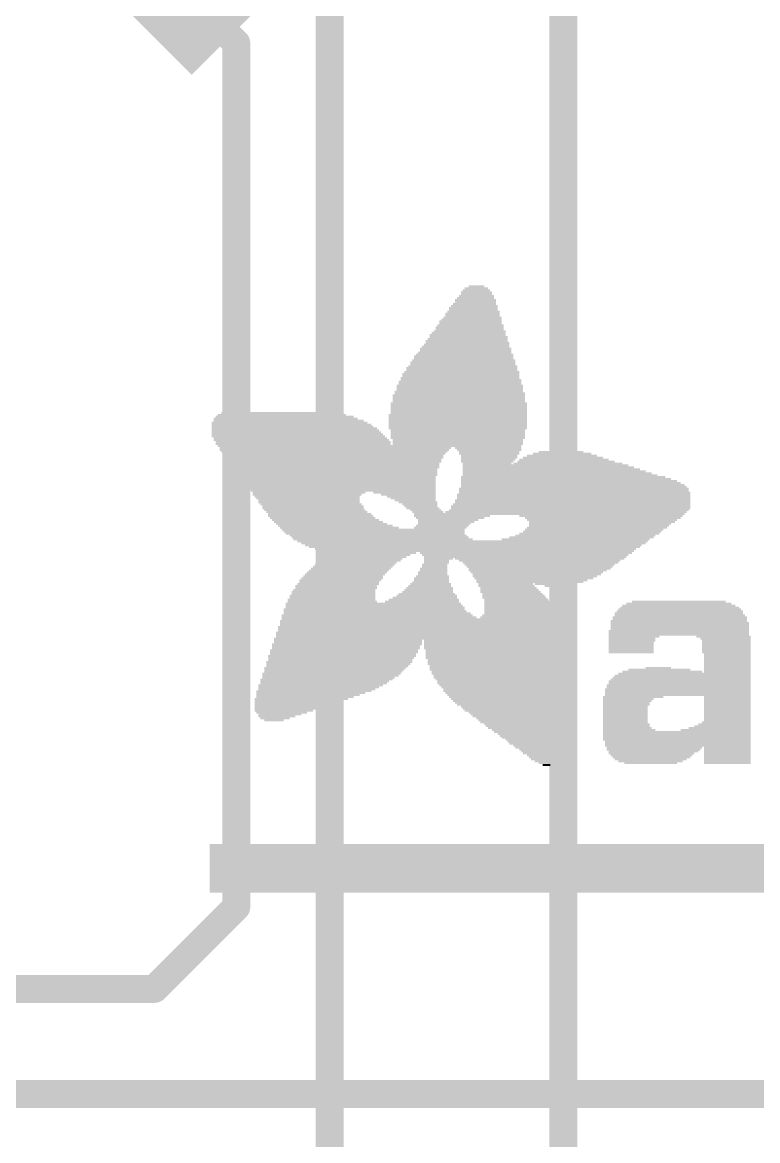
# Model space of a CAD drawing. Extents: x -3.4 to 68.6, y -0.2 to 53.3.
# Drawn here: x 47.46 to 55.45, y 9.14 to 21.31 of the extents above; entities that cross this region are included whole.
import ezdxf

# ---------------------------------------------------------------- set-up
doc = ezdxf.new("R2010")
doc.units = 0
for name, color, linetype in [('1', 12, 'CONTINUOUS'), ('16', 132, 'CONTINUOUS'), ('200', 4, 'CONTINUOUS'), ('31', 253, 'CONTINUOUS'), ('51', 253, 'CONTINUOUS')]:
    doc.layers.add(name, color=color, linetype=linetype)

# ---------------------------------------------------------------- blocks, each defined once
blk = doc.blocks.new('RECT')
blk.add_solid([(-0.5, -0.5), (0.5, -0.5), (-0.5, 0.5), (0.5, 0.5)])

msp = doc.modelspace()

# ---------------------------------------------------------------- linework, layer by layer
at = {"layer": '1', "const_width": 0.3048}
for points in [[(53.34, 22.4156), (53.34, 2.54)], [(50.8, 22.0816), (50.8, 2.54)]]:
    msp.add_lwpolyline(points, dxfattribs=at)
at = {"layer": '16', "const_width": 0.3048}
for points in [[(45.085, 25.781), (49.784, 21.082)], [(49.784, 11.684), (49.784, 21.082)], [(48.895, 10.795), (49.784, 11.684)], [(26.797, 10.795), (48.895, 10.795)], [(29.21, 9.652), (59.817, 9.652)]]:
    msp.add_lwpolyline(points, dxfattribs=at)
at = {"layer": '16', "const_width": 0.1524}
for points in [[(49.8602, 21.082, 1), (49.7078, 21.082)], [(49.7301, 21.0281, 1), (49.8379, 21.1359)], [(49.8379, 11.6301, 1), (49.7301, 11.7379)], [(49.7078, 11.684, 1), (49.8602, 11.684)], [(48.895, 10.7188, 1), (48.895, 10.8712)], [(48.8411, 10.8489, 1), (48.9489, 10.7411)]]:
    msp.add_lwpolyline(points, format="xyb", dxfattribs=at)

# ---------------------------------------------------------------- block references
at = {"layer": '1', "xscale": 1.2, "yscale": 1.5, "rotation": 135}
msp.add_blockref('RECT', (49.4052, 21.693), dxfattribs=at)
at = {"layer": '200', "yscale": 0.0212}
for p, xscale in [((52.396, 18.3719), 0.3387), ((52.396, 18.3931), 0.2963), ((52.396, 18.4143), 0.254), ((52.396, 18.4354), 0.1693), ((52.3748, 18.2449), 0.4656), ((52.3854, 18.2873), 0.4445), ((52.3854, 18.2661), 0.4445), ((52.3854, 18.3084), 0.4021), ((52.396, 18.3296), 0.381), ((52.396, 18.3508), 0.3387), ((52.3537, 18.1391), 0.5926), ((52.3537, 18.1179), 0.5926), ((52.3642, 18.1603), 0.5715), ((52.3642, 18.2026), 0.5291), ((52.3642, 18.1814), 0.5291), ((52.3748, 18.2238), 0.508), ((52.3325, 18.0121), 0.7196), ((52.3325, 18.0544), 0.6773), ((52.3325, 18.0333), 0.6773), ((52.3431, 18.0756), 0.6561), ((52.3537, 18.0968), 0.635), ((52.3007, 17.9063), 0.8255), ((52.3113, 17.8851), 0.8466), ((52.3113, 17.9274), 0.8043), ((52.3219, 17.9486), 0.7831), ((52.3219, 17.9909), 0.7408), ((52.3219, 17.9698), 0.7408), ((52.2796, 17.7581), 0.9948), ((52.2796, 17.7793), 0.9525), ((52.2902, 17.8005), 0.9313), ((52.3007, 17.8216), 0.9101), ((52.2902, 17.8428), 0.889), ((52.3007, 17.8639), 0.8678), ((52.2584, 17.6311), 1.1218), ((52.2584, 17.6735), 1.0795), ((52.2584, 17.6523), 1.0795), ((52.269, 17.6946), 1.0583), ((52.269, 17.7158), 1.016), ((52.2796, 17.737), 0.9948), ((52.2372, 17.5465), 1.2065), ((52.2372, 17.5253), 1.2065), ((52.2478, 17.5676), 1.1853), ((52.2478, 17.61), 1.143), ((52.2478, 17.5888), 1.143), ((52.2161, 17.3983), 1.3334), ((52.2161, 17.4406), 1.2911), ((52.2267, 17.4195), 1.3123), ((52.2267, 17.483), 1.27), ((52.2267, 17.4618), 1.27), ((52.2372, 17.5041), 1.2488), ((52.2055, 17.2925), 1.3969), ((52.2161, 17.2713), 1.4181), ((52.2161, 17.356), 1.3758), ((52.2161, 17.3348), 1.3758), ((52.2161, 17.3136), 1.3758), ((52.2161, 17.3771), 1.3334), ((52.2055, 17.1655), 1.4816), ((52.2055, 17.1443), 1.4816), ((52.2055, 17.2501), 1.4393), ((52.2055, 17.229), 1.4393), ((52.2055, 17.2078), 1.4393), ((52.2055, 17.1866), 1.4393), ((50.2794, 17.0385), 1.3969), ((50.2477, 17.0597), 1.2488), ((52.1949, 17.0385), 1.5028), ((52.2055, 17.1231), 1.4816), ((52.2055, 17.102), 1.4816), ((52.2055, 17.0808), 1.4816), ((52.2055, 17.0597), 1.4816), ((50.3852, 16.9327), 1.7356), ((50.3958, 16.9115), 1.7568), ((50.3641, 16.9538), 1.6933), ((50.3217, 16.9962), 1.5663), ((50.3535, 16.975), 1.6298), ((50.3112, 17.0173), 1.5028), ((52.1949, 17.0173), 1.5028), ((52.1949, 16.9962), 1.5028), ((52.1949, 16.975), 1.5028), ((52.1949, 16.9538), 1.5028), ((52.1949, 16.9327), 1.5028), ((52.1949, 16.9115), 1.5028), ((50.4276, 16.8692), 1.8203), ((50.4487, 16.8268), 1.8626), ((50.4593, 16.8057), 1.8838), ((50.417, 16.8903), 1.7991), ((50.4382, 16.848), 1.8414), ((50.4805, 16.7845), 1.8838), ((52.1949, 16.8903), 1.5028), ((52.1949, 16.8692), 1.4604), ((52.1949, 16.848), 1.4604), ((52.1949, 16.8268), 1.4604), ((52.1949, 16.8057), 1.4604), ((52.1949, 16.7845), 1.4604), ((50.4911, 16.7633), 1.9049), ((50.5122, 16.7422), 1.9049), ((50.5122, 16.721), 1.9049), ((51.2319, 16.6998), 3.3019), ((50.8509, 16.6575), 2.4976), ((50.8615, 16.6787), 2.5187), ((52.1949, 16.7633), 1.4181), ((52.1949, 16.7422), 1.4181), ((52.1949, 16.721), 1.4181), ((52.523, 16.6787), 0.7196), ((52.5336, 16.6575), 0.6985), ((53.3061, 16.6575), 0.2117), ((50.8509, 16.6363), 2.4552), ((50.8509, 16.6152), 2.4129), ((50.8509, 16.594), 2.3706), ((50.8509, 16.5728), 2.3706), ((50.8509, 16.5517), 2.3282), ((52.5336, 16.6363), 0.6561), ((52.5336, 16.6152), 0.6561), ((52.5336, 16.594), 0.6138), ((52.5336, 16.5728), 0.6138), ((52.523, 16.5517), 0.5926), ((53.3484, 16.5517), 0.9736), ((53.3379, 16.5728), 0.8678), ((53.3273, 16.594), 0.762), ((53.3273, 16.6152), 0.635), ((53.3167, 16.6363), 0.4868), ((50.8615, 16.5305), 2.3071), ((50.8615, 16.5093), 2.2647), ((50.8615, 16.4882), 2.2647), ((50.872, 16.467), 2.2436), ((50.8721, 16.4458), 2.2012), ((50.8826, 16.4247), 2.1801), ((52.5124, 16.5305), 0.5715), ((52.5124, 16.5093), 0.5291), ((53.1474, 16.4882), 1.7991), ((53.1791, 16.467), 1.8626), ((53.2109, 16.4458), 1.9261), ((53.2426, 16.4247), 1.9896), ((53.3908, 16.5093), 1.1853), ((53.3696, 16.5305), 1.0583), ((50.8826, 16.4035), 2.1801), ((50.8932, 16.3823), 2.1589), ((50.8932, 16.3612), 2.1166), ((50.8932, 16.34), 2.1166), ((50.9038, 16.3188), 2.0954), ((50.9144, 16.2977), 2.0743), ((53.3696, 16.34), 2.2859), ((53.4225, 16.2977), 2.3917), ((53.3379, 16.3612), 2.2224), ((53.4014, 16.3188), 2.3494), ((53.2744, 16.4035), 2.0531), ((53.3061, 16.3823), 2.1166), ((50.925, 16.2765), 2.0531), ((50.925, 16.2553), 2.0531), ((50.9355, 16.2342), 2.0319), ((50.9461, 16.213), 2.0108), ((50.5757, 16.1919), 1.2276), ((50.5546, 16.1707), 1.1853), ((51.6129, 16.1919), 0.6773), ((51.6552, 16.1707), 0.5926), ((53.4543, 16.1707), 2.5399), ((53.4543, 16.2342), 2.4976), ((53.4543, 16.213), 2.4976), ((53.4649, 16.1919), 2.5187), ((53.4437, 16.2765), 2.4341), ((53.4543, 16.2553), 2.4552), ((50.5546, 16.1495), 1.143), ((50.5651, 16.1284), 1.1218), ((50.5757, 16.1072), 1.1006), ((50.5757, 16.086), 1.1006), ((50.5969, 16.0649), 1.1006), ((51.6869, 16.1495), 0.5291), ((51.7081, 16.1284), 0.4868), ((51.7293, 16.1072), 0.4445), ((51.761, 16.086), 0.4233), ((51.7822, 16.0649), 0.381), ((53.4331, 16.0649), 2.5822), ((53.4437, 16.1072), 2.5611), ((53.4437, 16.086), 2.5611), ((53.4543, 16.1495), 2.5399), ((53.4543, 16.1284), 2.5399), ((50.6181, 16.0437), 1.1006), ((50.6181, 16.0225), 1.1006), ((50.6392, 16.0014), 1.1006), ((50.6604, 15.9802), 1.1006), ((50.6921, 15.959), 1.1218), ((50.7027, 15.9379), 1.143), ((51.7928, 16.0437), 0.3598), ((51.8139, 16.0225), 0.3598), ((51.8457, 16.0014), 0.3387), ((51.8668, 15.9802), 0.3387), ((52.1314, 15.9379), 0.8255), ((53.1897, 15.959), 2.942), ((53.3696, 15.9802), 2.6246), ((53.4014, 16.0014), 2.6034), ((53.4225, 16.0437), 2.6034), ((53.4225, 16.0225), 2.6034), ((53.7506, 15.9379), 1.7779), ((50.7239, 15.9167), 1.143), ((50.7556, 15.8955), 1.1641), ((50.7874, 15.8744), 1.1853), ((50.8191, 15.8532), 1.2065), ((50.8615, 15.832), 1.2488), ((50.9038, 15.8109), 1.2911), ((52.0044, 15.8109), 0.5715), ((52.0256, 15.832), 0.5715), ((52.1103, 15.9167), 0.7408), ((52.0679, 15.8744), 0.6138), ((52.0468, 15.8532), 0.5715), ((52.0891, 15.8955), 0.6561), ((53.7718, 15.9167), 1.6933), ((53.7612, 15.8955), 1.6298), ((53.7083, 15.8109), 1.5239), ((53.74, 15.8532), 1.5451), ((53.7294, 15.832), 1.5239), ((53.7612, 15.8744), 1.5874), ((51.2742, 15.7897), 1.9896), ((51.2848, 15.7685), 1.9684), ((51.2954, 15.7474), 1.9473), ((51.3271, 15.7262), 1.9261), ((51.3483, 15.705), 1.9261), ((51.38, 15.6839), 1.9473), ((53.4754, 15.6839), 1.6086), ((53.5389, 15.705), 1.5663), ((53.5813, 15.7262), 1.5239), ((53.6236, 15.7474), 1.5239), ((53.6554, 15.7685), 1.5028), ((53.6765, 15.7897), 1.5028), ((52.3537, 15.6627), 3.8098), ((52.3642, 15.6415), 3.7464), ((52.3642, 15.6204), 3.6617), ((52.3748, 15.5992), 3.5982), ((52.3854, 15.578), 3.4924), ((52.4066, 15.5569), 3.4077), ((51.1366, 15.451), 0.8678), ((51.1684, 15.4722), 0.8466), ((51.2107, 15.4934), 0.8466), ((51.2636, 15.5145), 0.8255), ((51.3271, 15.5357), 0.8255), ((52.9357, 15.5357), 2.3071), ((52.9251, 15.5145), 2.2436), ((52.9251, 15.4934), 2.2012), ((51.9621, 15.451), 0.2752), ((51.9833, 15.4722), 0.3175), ((53.0839, 15.4722), 1.8414), ((53.0839, 15.451), 1.7568), ((50.9885, 15.3241), 0.8678), ((51.0096, 15.3452), 0.8678), ((51.0308, 15.3664), 0.8678), ((51.052, 15.3876), 0.8678), ((51.0731, 15.4087), 0.8678), ((51.1049, 15.4299), 0.8466), ((51.9198, 15.3241), 0.3175), ((51.9303, 15.3664), 0.2963), ((51.9303, 15.3452), 0.2963), ((51.9409, 15.4087), 0.2752), ((51.9409, 15.3876), 0.2752), ((51.9621, 15.4299), 0.2752), ((53.0945, 15.4299), 1.6933), ((53.0839, 15.4087), 1.6298), ((53.0839, 15.3876), 1.5874), ((53.0839, 15.3664), 1.5451), ((53.0627, 15.3452), 1.5028), ((53.0521, 15.3241), 1.4393), ((50.8932, 15.1971), 0.889), ((50.9144, 15.2394), 0.889), ((50.9038, 15.2182), 0.8678), ((50.9355, 15.2606), 0.889), ((50.9461, 15.2817), 0.8678), ((50.9673, 15.3029), 0.8678), ((51.8986, 15.1971), 0.4445), ((51.8986, 15.2182), 0.4022), ((51.9092, 15.2606), 0.381), ((51.9092, 15.2394), 0.381), ((51.9198, 15.2817), 0.3598), ((51.9198, 15.3029), 0.3175), ((53.0521, 15.3029), 1.3969), ((53.031, 15.2817), 1.3546), ((53.0204, 15.2606), 1.2911), ((52.9992, 15.2394), 1.2065), ((52.978, 15.2182), 1.1641), ((52.7135, 15.1971), 0.5926), ((53.2532, 15.1971), 0.4445), ((50.8403, 15.1124), 0.9101), ((50.8403, 15.0912), 0.9101), ((50.8509, 15.1336), 0.889), ((50.8721, 15.1759), 0.889), ((50.8721, 15.1547), 0.889), ((51.8563, 15.0912), 0.6138), ((51.8668, 15.1124), 0.5503), ((51.8774, 15.1336), 0.5291), ((51.888, 15.1547), 0.508), ((51.888, 15.1759), 0.4657), ((52.7241, 15.1759), 0.6138), ((52.7452, 15.1547), 0.6138), ((52.7558, 15.1336), 0.635), ((52.7664, 15.1124), 0.6561), ((52.7876, 15.0912), 0.6561), ((53.2532, 15.1759), 0.2328), ((51.2848, 14.9642), 1.9261), ((51.2742, 14.9854), 1.9049), ((50.8191, 15.0277), 0.9525), ((50.8297, 15.0066), 0.9736), ((50.8297, 15.0701), 0.9313), ((50.8297, 15.0489), 0.9313), ((51.8033, 15.0066), 0.8043), ((51.8245, 15.0277), 0.762), ((51.8351, 15.0489), 0.6985), ((51.8563, 15.0701), 0.6561), ((52.7981, 15.0701), 0.6773), ((52.8087, 15.0489), 0.6985), ((52.8299, 15.0277), 0.6985), ((52.8405, 15.0066), 0.7196), ((52.8405, 14.9854), 0.7196), ((52.8511, 14.9642), 0.7408), ((54.5972, 14.9642), 1.2276), ((54.5972, 14.9854), 1.143), ((54.5972, 15.0066), 1.016), ((51.3165, 14.8584), 2.0743), ((51.3377, 14.8372), 2.1166), ((51.2848, 14.9219), 1.9684), ((51.2954, 14.9007), 1.9896), ((51.3165, 14.8796), 2.0319), ((51.2954, 14.9431), 1.9473), ((52.8616, 14.8372), 0.8466), ((52.8616, 14.8584), 0.8043), ((52.8616, 14.9219), 0.762), ((52.8616, 14.9007), 0.762), ((52.8722, 14.8796), 0.7831), ((52.8511, 14.9431), 0.7408), ((54.6078, 14.8372), 1.4604), ((54.5972, 14.8796), 1.3969), ((54.6078, 14.8584), 1.4181), ((54.6078, 14.9007), 1.3758), ((54.6078, 14.9219), 1.3334), ((54.6078, 14.9431), 1.2911), ((51.7716, 14.7314), 3.069), ((51.7822, 14.7102), 3.0902), ((51.7822, 14.7949), 3.0479), ((51.7822, 14.7737), 3.0479), ((51.7822, 14.7526), 3.0479), ((51.7822, 14.8161), 3.0055), ((54.5972, 14.7949), 1.4816), ((54.6078, 14.7737), 1.5028), ((54.6078, 14.7526), 1.5028), ((54.6078, 14.7314), 1.5028), ((54.6078, 14.7102), 1.5028), ((54.6078, 14.8161), 1.4604), ((51.7716, 14.6044), 3.1537), ((51.7716, 14.6679), 3.1114), ((51.7716, 14.6467), 3.1114), ((51.7822, 14.6256), 3.1325), ((51.7822, 14.6891), 3.0902), ((54.5972, 14.6891), 1.5239), ((54.5972, 14.6679), 1.5239), ((54.5972, 14.6467), 1.5239), ((54.1104, 14.6256), 0.5503), ((54.0893, 14.6044), 0.508), ((55.084, 14.6256), 0.5926), ((55.1052, 14.6044), 0.5503), ((50.9567, 14.4774), 1.6086), ((50.9885, 14.5409), 1.6298), ((50.9779, 14.5198), 1.6086), ((50.9779, 14.4986), 1.6086), ((50.999, 14.5833), 1.6086), ((50.999, 14.5621), 1.6086), ((52.5865, 14.5833), 1.5239), ((52.5865, 14.5621), 1.5239), ((52.5865, 14.5409), 1.5239), ((52.5865, 14.5198), 1.5239), ((52.5865, 14.4986), 1.5239), ((52.6076, 14.4774), 1.5239), ((54.0893, 14.5833), 0.508), ((54.0787, 14.5621), 0.4868), ((54.0787, 14.5409), 0.4868), ((54.0787, 14.5198), 0.4868), ((54.0787, 14.4986), 0.4868), ((54.0787, 14.4774), 0.4868), ((55.1158, 14.5833), 0.5291), ((55.1158, 14.5621), 0.5291), ((55.1158, 14.5409), 0.5291), ((55.1158, 14.5198), 0.5291), ((55.1158, 14.4986), 0.5291), ((55.1158, 14.4774), 0.5291), ((50.9038, 14.3504), 1.5874), ((50.9355, 14.4139), 1.6086), ((50.925, 14.3928), 1.5874), ((50.9144, 14.3716), 1.5663), ((50.9567, 14.4563), 1.6086), ((50.9461, 14.4351), 1.5874), ((52.6076, 14.4563), 1.5239), ((52.6076, 14.4351), 1.5239), ((52.6076, 14.4139), 1.5239), ((52.6076, 14.3928), 1.5239), ((52.6182, 14.3716), 1.5028), ((52.6182, 14.3504), 1.5028), ((54.0787, 14.4563), 0.4868), ((55.1158, 14.4563), 0.5291), ((55.1264, 14.4351), 0.508), ((55.1264, 14.4139), 0.508), ((55.1264, 14.3928), 0.508), ((55.1264, 14.3716), 0.508), ((55.1264, 14.3504), 0.508), ((50.8191, 14.2234), 1.5028), ((50.8615, 14.2869), 1.5451), ((50.8403, 14.2446), 1.5028), ((50.8509, 14.2658), 1.5239), ((50.8826, 14.3081), 1.5451), ((50.8932, 14.3293), 1.5663), ((52.6182, 14.3293), 1.5028), ((52.6288, 14.3081), 1.4816), ((52.6288, 14.2869), 1.4816), ((52.6288, 14.2658), 1.4816), ((52.6394, 14.2446), 1.4604), ((52.6394, 14.2234), 1.4604), ((54.6607, 14.2234), 1.4393), ((54.4173, 14.2446), 0.8678), ((54.3856, 14.2658), 0.6773), ((54.375, 14.2869), 0.2752), ((55.1264, 14.3293), 0.508), ((55.1264, 14.3081), 0.508), ((55.1264, 14.2869), 0.508), ((55.1264, 14.2658), 0.508), ((55.1264, 14.2446), 0.508), ((50.7662, 14.1599), 1.4393), ((50.7451, 14.1388), 1.3969), ((50.7345, 14.1176), 1.3758), ((50.7874, 14.1811), 1.4393), ((50.8086, 14.2023), 1.4816), ((52.65, 14.2023), 1.4393), ((52.65, 14.1811), 1.4393), ((52.6606, 14.1599), 1.4181), ((52.6711, 14.1388), 1.3969), ((52.6711, 14.1176), 1.3969), ((54.6078, 14.1388), 1.5451), ((54.6078, 14.1176), 1.5451), ((54.6184, 14.1599), 1.5239), ((54.629, 14.1811), 1.5028), ((54.6396, 14.2023), 1.4816), ((50.6286, 14.0329), 1.2488), ((50.5969, 14.0118), 1.1853), ((50.5651, 13.9906), 1.1218), ((50.7027, 14.0964), 1.3546), ((50.6604, 14.0541), 1.27), ((50.6816, 14.0753), 1.3123), ((52.6817, 14.0964), 1.3758), ((52.6923, 14.0753), 1.3546), ((52.7029, 14.0541), 1.3334), ((52.7029, 14.0329), 1.3334), ((52.7135, 14.0118), 1.3123), ((52.7241, 13.9906), 1.2911), ((54.5867, 14.0541), 1.5874), ((54.5867, 14.0329), 1.5874), ((54.5867, 14.0118), 1.5874), ((54.5867, 13.9906), 1.5874), ((54.5972, 14.0964), 1.5663), ((54.5972, 14.0753), 1.5663), ((50.4593, 13.9271), 0.9525), ((50.3958, 13.8848), 0.8255), ((50.4911, 13.9483), 1.016), ((50.4276, 13.9059), 0.889), ((50.3641, 13.8636), 0.762), ((50.5334, 13.9694), 1.0583), ((52.7346, 13.9694), 1.2699), ((52.7452, 13.9483), 1.2488), ((52.7558, 13.9271), 1.2276), ((52.7664, 13.9059), 1.2065), ((52.777, 13.8848), 1.1853), ((52.7981, 13.8636), 1.143), ((54.0469, 13.9483), 0.5503), ((54.0363, 13.9271), 0.5291), ((54.0998, 13.9694), 0.6561), ((54.0258, 13.9059), 0.508), ((54.0258, 13.8848), 0.508), ((54.0152, 13.8636), 0.4868), ((55.1264, 13.9694), 0.508), ((55.1264, 13.9483), 0.508), ((55.1264, 13.9271), 0.508), ((55.1264, 13.9059), 0.508), ((55.1264, 13.8848), 0.508), ((55.1264, 13.8636), 0.508), ((50.3323, 13.8424), 0.6985), ((50.3006, 13.8213), 0.635), ((50.2794, 13.8001), 0.5503), ((50.2582, 13.7789), 0.4657), ((50.2265, 13.7578), 0.4022), ((50.2053, 13.7366), 0.3175), ((52.8087, 13.8424), 1.1218), ((52.8193, 13.8213), 1.1006), ((52.8405, 13.8001), 1.0583), ((52.8511, 13.7789), 1.0371), ((52.8616, 13.7578), 1.016), ((52.8828, 13.7366), 0.9736), ((54.0152, 13.8424), 0.4868), ((54.0152, 13.8213), 0.4868), ((54.0152, 13.8001), 0.4868), ((54.0152, 13.7789), 0.4868), ((54.0152, 13.7578), 0.4868), ((54.0152, 13.7366), 0.4868), ((55.1264, 13.8424), 0.508), ((55.1264, 13.8213), 0.508), ((55.1264, 13.8001), 0.508), ((55.1264, 13.7789), 0.508), ((55.1264, 13.7578), 0.508), ((55.1264, 13.7366), 0.508), ((50.1947, 13.7155), 0.2117), ((52.8934, 13.7155), 0.9525), ((52.904, 13.6943), 0.9313), ((52.9251, 13.6731), 0.889), ((52.9357, 13.652), 0.8678), ((52.9463, 13.6308), 0.8466), ((54.0363, 13.6308), 0.5291), ((54.0152, 13.7155), 0.4868), ((54.0152, 13.6943), 0.4868), ((54.0258, 13.6731), 0.508), ((54.0258, 13.652), 0.508), ((55.0417, 13.6308), 0.6773), ((55.0735, 13.652), 0.6138), ((55.0946, 13.6731), 0.5715), ((55.1158, 13.6943), 0.5291), ((55.1264, 13.7155), 0.508), ((52.9675, 13.6096), 0.8043), ((52.978, 13.5885), 0.7831), ((52.9992, 13.5673), 0.7408), ((53.0098, 13.5461), 0.7196), ((53.0204, 13.525), 0.6985), ((53.0415, 13.5038), 0.6561), ((54.0575, 13.6096), 0.5715), ((54.5761, 13.5885), 1.6086), ((54.5761, 13.5673), 1.6086), ((54.5761, 13.5461), 1.6086), ((54.5761, 13.525), 1.6086), ((54.5761, 13.5038), 1.6086), ((54.9994, 13.6096), 0.762), ((53.0521, 13.4826), 0.635), ((53.0627, 13.4615), 0.6138), ((53.0839, 13.4403), 0.5715), ((53.0945, 13.4191), 0.5503), ((53.1156, 13.398), 0.508), ((53.1262, 13.3768), 0.4868), ((54.5867, 13.4826), 1.5874), ((54.5867, 13.4615), 1.5874), ((54.5867, 13.4403), 1.5874), ((54.3221, 13.398), 1.016), ((54.3327, 13.4191), 1.0371), ((54.3221, 13.3768), 0.9736), ((55.1264, 13.4191), 0.508), ((55.1264, 13.398), 0.508), ((55.1264, 13.3768), 0.508), ((53.1262, 13.3556), 0.4445), ((53.1474, 13.3345), 0.4022), ((53.1474, 13.3133), 0.3598), ((53.158, 13.2921), 0.3387), ((53.1685, 13.271), 0.2752), ((53.1685, 13.2498), 0.1905), ((54.3009, 13.3556), 0.9313), ((54.3009, 13.3345), 0.889), ((54.3009, 13.3133), 0.8466), ((54.2903, 13.2921), 0.7831), ((54.2903, 13.271), 0.6985), ((54.2903, 13.2498), 0.5715), ((55.1264, 13.3556), 0.508), ((55.1264, 13.3345), 0.508), ((55.1264, 13.3133), 0.508), ((55.1264, 13.2921), 0.508), ((55.1264, 13.271), 0.508), ((55.1264, 13.2498), 0.508), ((53.158, 13.2286), 0.0847), ((57.1266, 12.3608), 15.2606), ((57.1266, 12.3397), 15.2606), ((57.1266, 12.3185), 15.2606), ((57.1266, 12.2973), 15.2606), ((57.1266, 12.2762), 15.2606), ((57.1266, 12.255), 15.2606), ((57.1266, 12.2338), 15.2606), ((57.1266, 12.2127), 15.2606), ((57.1266, 12.1915), 15.2606), ((57.1266, 12.1703), 15.2606), ((57.1266, 12.1492), 15.2606), ((57.1266, 12.128), 15.2606), ((57.1266, 12.1068), 15.2606), ((57.1266, 12.0857), 15.2606), ((57.1266, 12.0645), 15.2606), ((57.1266, 12.0434), 15.2606), ((57.1266, 12.0222), 15.2606), ((57.1266, 12.001), 15.2606), ((57.1266, 11.9799), 15.2606), ((57.1266, 11.9587), 15.2606), ((57.1266, 11.9375), 15.2606), ((57.1266, 11.9164), 15.2606), ((57.1266, 11.8952), 15.2606), ((57.1266, 11.874), 15.2606), ((57.1266, 11.8529), 15.2606)]:
    msp.add_blockref('RECT', p, dxfattribs=dict(at, xscale=xscale))
at = {"layer": '31', "xscale": 1.2, "yscale": 1.5, "rotation": 135}
msp.add_blockref('RECT', (49.4052, 21.693), dxfattribs=at)
at = {"layer": '51', "xscale": 0.7501, "yscale": 1.4501, "rotation": 135}
msp.add_blockref('RECT', (49.1691, 21.9275), dxfattribs=at)

doc.saveas('drawing.dxf')
